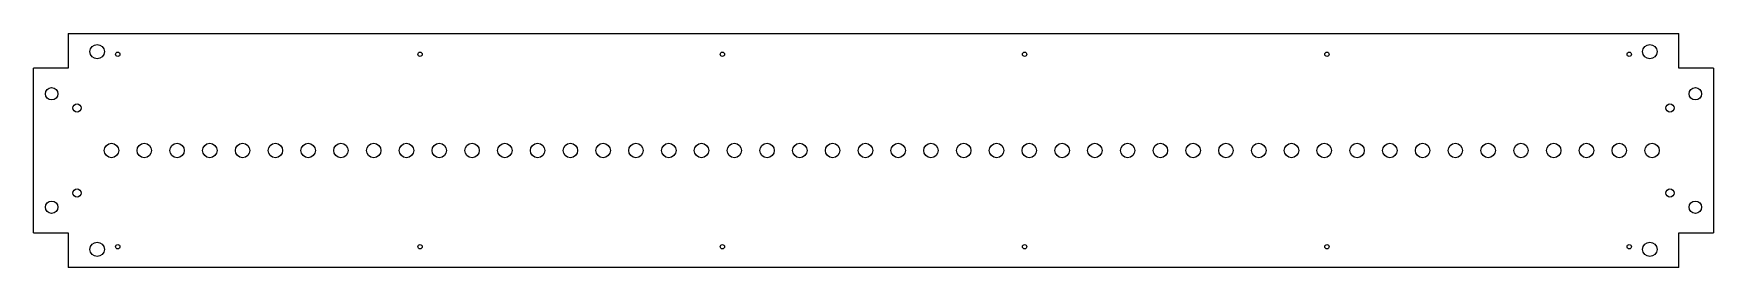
# Model space of a CAD drawing. Extents: x -814 to 814, y -113 to 113.
import ezdxf

# ---------------------------------------------------------------- set-up
doc = ezdxf.new("R2010")
doc.units = 0
doc.layers.get('0').update_dxf_attribs({"linetype": 'CONTINUOUS'})

msp = doc.modelspace()

# ---------------------------------------------------------------- linework, layer by layer
at = {"color": 7, "linetype": 'CONTINUOUS'}
for p, q in [((-780, 113.3), (-780, 79.8)), ((-780, 113.3), (780, 113.3)), ((780, 79.8), (780, 113.3)), ((-813.6, -79.8), (-813.6, 79.8)), ((-780, 79.8), (-813.6, 79.8)), ((813.6, 79.8), (780, 79.8)), ((813.6, 79.8), (813.6, -79.8)), ((-813.6, -79.8), (-780, -79.8)), ((-780, -79.8), (-780, -113.3)), ((780, -79.8), (813.6, -79.8)), ((780, -113.3), (780, -79.8)), ((780, -113.3), (-780, -113.3))]:
    msp.add_line(p, q, dxfattribs=at)
for centre, radius in [((-752, 95.8), 7), ((752, 95.8), 7), ((-732, 93.3), 2.1), ((-439.2, 93.3), 2.1), ((-146.4, 93.3), 2.1), ((146.4, 93.3), 2.1), ((439.2, 93.3), 2.1), ((732, 93.3), 2.1), ((-796.1, 55), 6), ((796.1, 55), 6), ((-771.5, 41.2), 4), ((771.5, 41.2), 4), ((-738.1, 0), 7), ((-706.4, 0), 7), ((-674.6, 0), 7), ((-642.9, 0), 7), ((-611.1, 0), 7), ((-579.4, 0), 7), ((-547.6, 0), 7), ((-515.9, 0), 7), ((-484.1, 0), 7), ((-452.4, 0), 7), ((-420.6, 0), 7), ((-388.9, 0), 7), ((-357.1, 0), 7), ((-325.4, 0), 7), ((-293.6, 0), 7), ((-261.9, 0), 7), ((-230.1, 0), 7), ((-198.3, 0), 7), ((-166.6, 0), 7), ((-134.8, 0), 7), ((-103.1, 0), 7), ((-71.4, 0), 7), ((-39.6, 0), 7), ((-7.8, 0), 7), ((23.9, 0), 7), ((55.6, 0), 7), ((87.4, 0), 7), ((119.2, 0), 7), ((150.9, 0), 7), ((182.7, 0), 7), ((214.4, 0), 7), ((246.2, 0), 7), ((277.9, 0), 7), ((309.6, 0), 7), ((341.4, 0), 7), ((373.2, 0), 7), ((404.9, 0), 7), ((436.6, 0), 7), ((468.4, 0), 7), ((500.2, 0), 7), ((531.9, 0), 7), ((563.6, 0), 7), ((595.4, 0), 7), ((627.2, 0), 7), ((658.9, 0), 7), ((690.6, 0), 7), ((722.4, 0), 7), ((754.2, 0), 7), ((-771.5, -41.2), 4), ((771.5, -41.2), 4), ((-796.1, -55), 6), ((796.1, -55), 6), ((-752, -95.8), 7), ((-732, -93.3), 2.1), ((-439.2, -93.3), 2.1), ((-146.4, -93.3), 2.1), ((146.4, -93.3), 2.1), ((439.2, -93.3), 2.1), ((732, -93.3), 2.1), ((752, -95.8), 7)]:
    msp.add_circle(centre, radius, dxfattribs=at)

doc.saveas('drawing.dxf')
